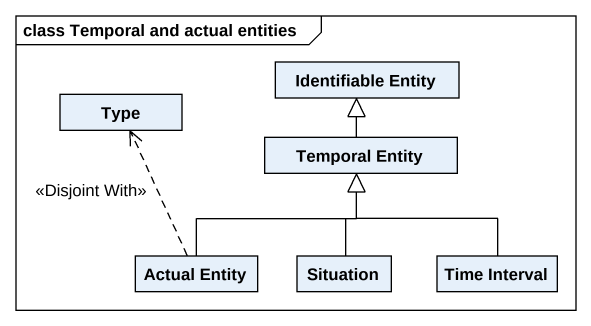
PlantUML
@startuml
mainframe class Temporal and actual entities
hide circle
hide empty members
class Type
class "Identifiable Entity" as Identifiable_Entity
class "Temporal Entity" as Temporal_Entity
class "Actual Entity" as Actual_Entity
class Situation
class "Time Interval" as Time_Interval
Temporal_Entity -up-|> Identifiable_Entity
Actual_Entity .up.> Type : <<Disjoint With>>
Actual_Entity -up-|> Temporal_Entity
Situation -up-|> Temporal_Entity
Time_Interval -up-|> Temporal_Entity
@enduml
